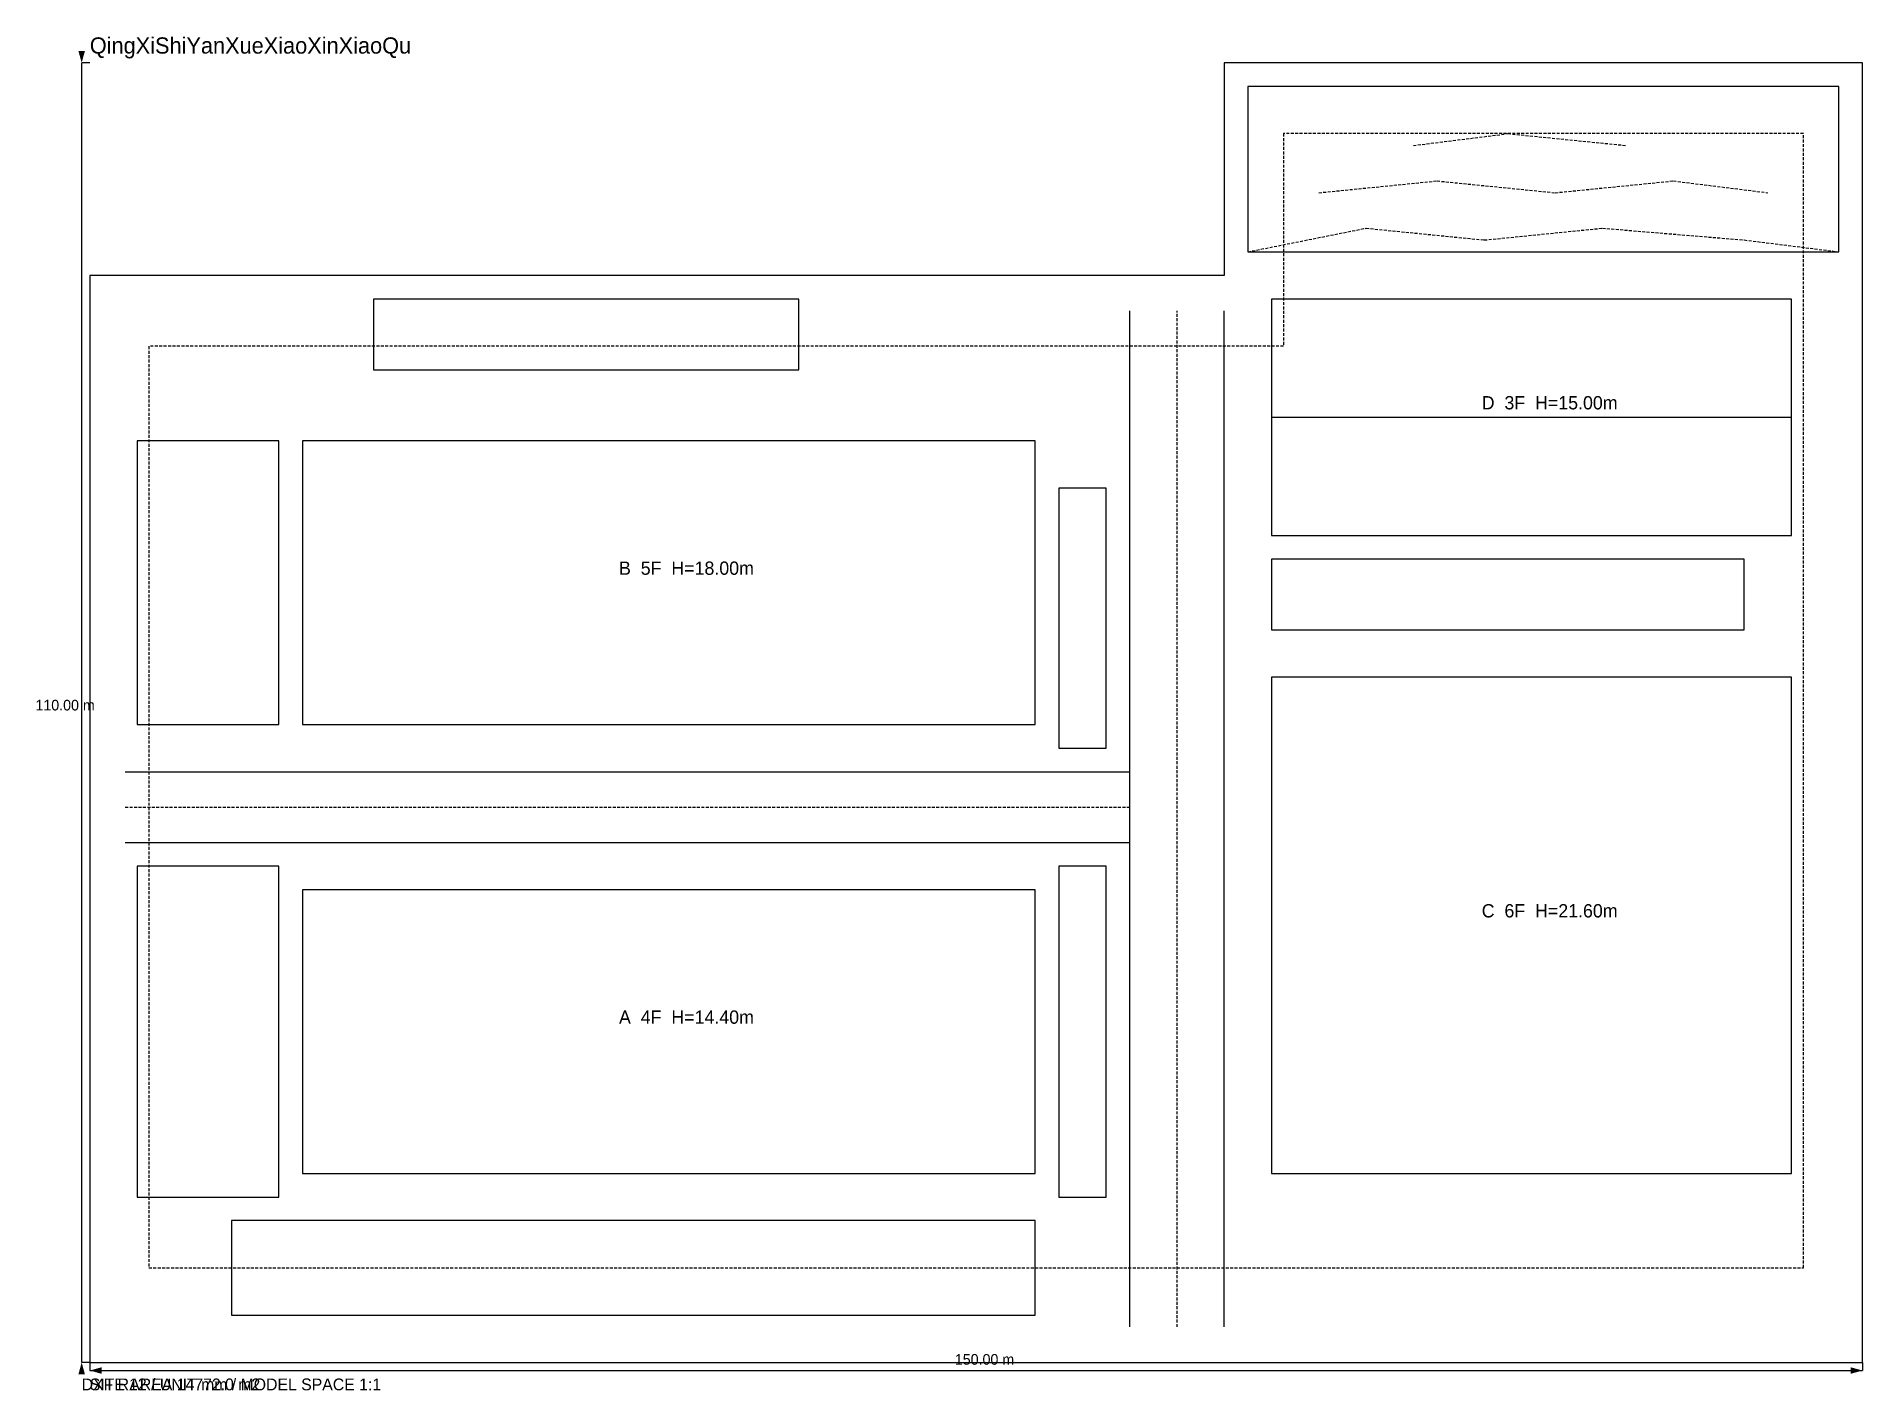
# Model space of a CAD drawing. Header units: millimetres. Extents: x 2992 to 157500, y 5123 to 119723.
import ezdxf

# ---------------------------------------------------------------- set-up
doc = ezdxf.new("R2010")
doc.units = ezdxf.units.MM
doc.header["$LTSCALE"] = 500
doc.linetypes.add('DASHED', pattern=[0.75, 0.5, -0.25])
for name, color, linetype in [('A-ANNO', 6, 'CONTINUOUS'), ('A-DIMS', 6, 'CONTINUOUS'), ('A-GLAZ', 4, 'CONTINUOUS'), ('A-SITE', 1, 'CONTINUOUS'), ('A-WALL', 7, 'CONTINUOUS'), ('L-PLNT', 3, 'CONTINUOUS'), ('L-WATER', 5, 'CONTINUOUS')]:
    doc.layers.add(name, color=color, linetype=linetype)

msp = doc.modelspace()

# ---------------------------------------------------------------- linework, layer by layer
at = {"layer": 'A-DIMS'}
for p, q in [((7500, 117500), (6812.5, 117500)), ((6812.5, 7500), (6812.5, 117500)), ((7500, 7500), (6812.5, 7500)), ((7500, 7500), (7500, 6812.5)), ((7500, 6812.5), (157500, 6812.5)), ((157500, 7500), (157500, 6812.5))]:
    msp.add_line(p, q, dxfattribs=at)
for points in [[(6812.5, 117500), (6537.5, 118500), (7087.5, 118500)], [(6812.5, 7500), (7087.5, 6500), (6537.5, 6500)], [(7500, 6812.5), (8500, 7087.5), (8500, 6537.5)], [(157500, 6812.5), (156500, 6537.5), (156500, 7087.5)]]:
    msp.add_solid(points, dxfattribs=at)
at = {"layer": 'A-GLAZ'}
for p, q in [((107500, 89500), (107500, 85500)), ((35933.3333, 85500), (33733.3333, 85500)), ((44600, 85500), (42400, 85500)), ((53266.6667, 85500), (51066.6667, 85500)), ((61933.3333, 85500), (59733.3333, 85500)), ((70600, 85500), (68400, 85500)), ((79266.6667, 85500), (77066.6667, 85500)), ((33733.3333, 61500), (35933.3333, 61500)), ((42400, 61500), (44600, 61500)), ((51066.6667, 61500), (53266.6667, 61500)), ((59733.3333, 61500), (61933.3333, 61500)), ((68400, 61500), (70600, 61500)), ((77066.6667, 61500), (79266.6667, 61500)), ((107500, 59000), (107500, 57200)), ((107500, 52200), (107500, 50400)), ((35933.3333, 47500), (33733.3333, 47500)), ((44600, 47500), (42400, 47500)), ((53266.6667, 47500), (51066.6667, 47500)), ((61933.3333, 47500), (59733.3333, 47500)), ((70600, 47500), (68400, 47500)), ((79266.6667, 47500), (77066.6667, 47500)), ((107500, 45400), (107500, 43600)), ((87500, 38250), (87500, 39750)), ((107500, 38600), (107500, 36800)), ((87500, 31250), (87500, 32750)), ((107500, 31800), (107500, 30000)), ((33733.3333, 23500), (35933.3333, 23500)), ((42400, 23500), (44600, 23500)), ((51066.6667, 23500), (53266.6667, 23500)), ((59733.3333, 23500), (61933.3333, 23500)), ((68400, 23500), (70600, 23500)), ((77066.6667, 23500), (79266.6667, 23500)), ((114200, 23500), (116000, 23500)), ((121400, 23500), (123200, 23500)), ((128600, 23500), (130400, 23500)), ((135800, 23500), (137600, 23500)), ((143000, 23500), (144800, 23500))]:
    msp.add_line(p, q, dxfattribs=at)
at = {"layer": 'A-SITE'}
for p, q in [((95500, 10500), (95500, 96500)), ((103500, 10500), (103500, 96500)), ((10500, 57500), (95500, 57500)), ((10500, 51500), (95500, 51500))]:
    msp.add_line(p, q, dxfattribs=at)
at = {"layer": 'A-SITE', "linetype": 'DASHED'}
for p, q in [((99500, 10500), (99500, 96500)), ((10500, 54500), (95500, 54500))]:
    msp.add_line(p, q, dxfattribs=at)
at = {"layer": 'A-SITE'}
for points in [[(7500, 7500), (157500, 7500), (157500, 117500), (103500, 117500), (103500, 99500), (7500, 99500)], [(107500, 69500), (147500, 69500), (147500, 75500), (107500, 75500)], [(19500, 11500), (87500, 11500), (87500, 19500), (19500, 19500)]]:
    msp.add_lwpolyline(points, close=True, dxfattribs=at)
at = {"layer": 'A-SITE', "linetype": 'DASHED'}
msp.add_lwpolyline([(152500, 15500), (152500, 111500), (108500, 111500), (108500, 93500), (12500, 93500), (12500, 15500)], close=True, dxfattribs=at)
for points in [[(119500, 110500), (127500, 111500), (137500, 110500)], [(111500, 106500), (121500, 107500), (131500, 106500), (141500, 107500), (149500, 106500)], [(105500, 101500), (115500, 103500), (125500, 102500), (135500, 103500), (147500, 102500), (155500, 101500)]]:
    msp.add_lwpolyline(points, dxfattribs=at)
at = {"layer": 'A-WALL'}
msp.add_line((107500, 87500), (151500, 87500), dxfattribs=at)
for points in [[(107500, 77500), (151500, 77500), (151500, 97500), (107500, 97500)], [(25500, 61500), (87500, 61500), (87500, 85500), (25500, 85500)], [(107500, 23500), (151500, 23500), (151500, 65500), (107500, 65500)], [(25500, 23500), (87500, 23500), (87500, 47500), (25500, 47500)]]:
    msp.add_lwpolyline(points, close=True, dxfattribs=at)
at = {"layer": 'A-WALL', "linetype": 'DASHED'}
for points in [[(107500, 77500), (151500, 77500), (151500, 97500), (107500, 97500)], [(107500, 23500), (151500, 23500), (151500, 65500), (107500, 65500)]]:
    msp.add_lwpolyline(points, close=True, dxfattribs=at)
at = {"layer": 'L-PLNT'}
for points in [[(105500, 101500), (155500, 101500), (155500, 115500), (105500, 115500)], [(11500, 61500), (23500, 61500), (23500, 85500), (11500, 85500)], [(89500, 59500), (93500, 59500), (93500, 81500), (89500, 81500)], [(11500, 21500), (23500, 21500), (23500, 49500), (11500, 49500)], [(89500, 21500), (93500, 21500), (93500, 49500), (89500, 49500)]]:
    msp.add_lwpolyline(points, close=True, dxfattribs=at)
at = {"layer": 'L-WATER'}
msp.add_lwpolyline([(31500, 91500), (67500, 91500), (67500, 97500), (31500, 97500)], close=True, dxfattribs=at)

# ---------------------------------------------------------------- texts
at = {"layer": 'A-ANNO'}
for s, height, p in [('QingXiShiYanXueXiaoXinXiaoQu', 1375, (7500, 118275)), ('D  3F  H=15.00m', 1125, (125281.25, 88162.5)), ('B  5F  H=18.00m', 1125, (52281.25, 74162.5)), ('C  6F  H=21.60m', 1125, (125281.25, 45162.5)), ('A  4F  H=14.40m', 1125, (52281.25, 36162.5)), ('DXF R12 / UNIT mm / MODEL SPACE 1:1', 1000, (6812.5, 5137.5)), ('SITE AREA 14772.0 m2', 1000, (7500, 5137.5))]:
    msp.add_text(s, height=height, dxfattribs=at).set_placement(p)
at = {"layer": 'A-DIMS'}
for s, p in [('110.00 m', (2900, 62680)), ('150.00 m', (80700, 7305))]:
    msp.add_text(s, height=900, dxfattribs=at).set_placement(p)

doc.saveas('drawing.dxf')
